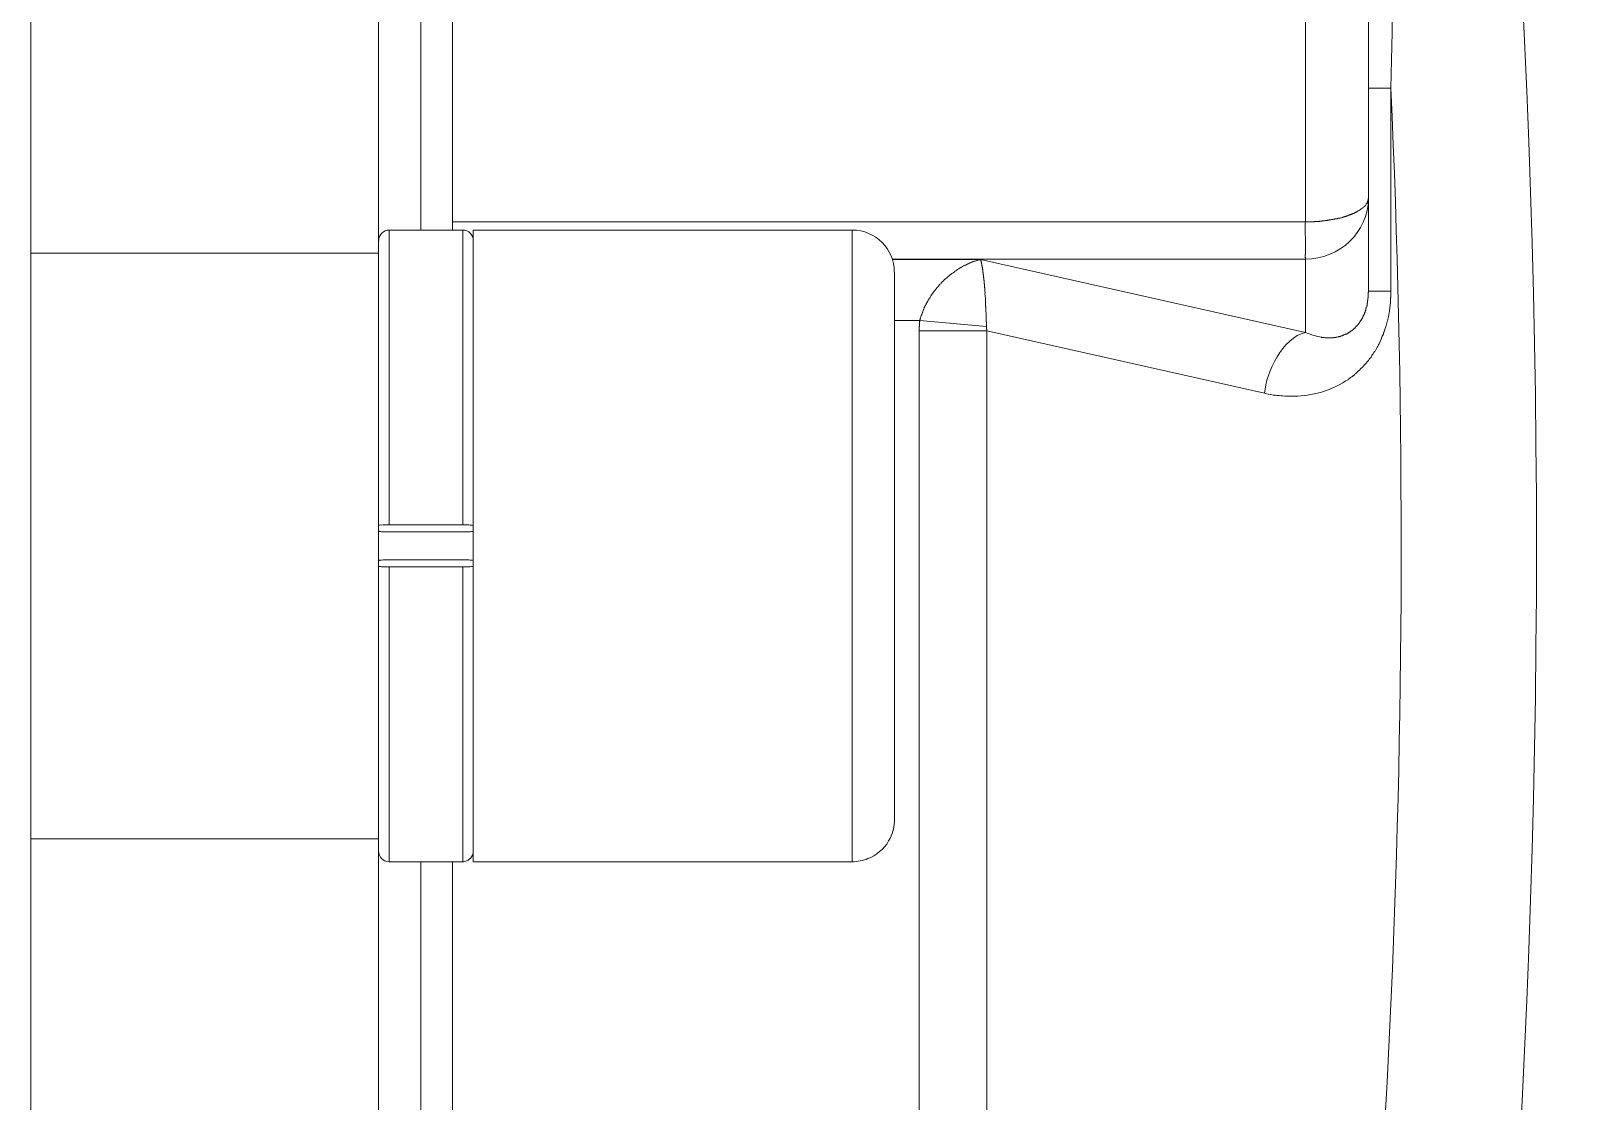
# Model space of a CAD drawing. Header units: millimetres. Extents: x -1838618 to -1600818, y -1770412 to -1553248.
# Drawn here: x -1791919.7 to -1791846.3, y -1686201.6 to -1686150.7 of the extents above; entities that cross this region are included whole.
import ezdxf

# ---------------------------------------------------------------- set-up
doc = ezdxf.new("R2010")
doc.units = ezdxf.units.MM
doc.header["$LTSCALE"] = 100
doc.layers.add('412equipment', color=6, linetype='Continuous')
doc.layers.add('_____1', color=160, linetype='Continuous')

# ---------------------------------------------------------------- blocks, each defined once
blk = doc.blocks.new('A$C2A4D0462')
at = {"layer": '_____1', "color": 7, "lineweight": 0}
for p, q in [((35.9671, -40.9381), (35.9671, -38.192)), ((33.1671, -40.9643), (33.1671, -38.2261)), ((33.2674, -38.2261), (33.2674, -40.9643)), ((36.1671, -40.515), (36.2381, -40.515)), ((36.2381, -41.1572), (36.2381, -40.515)), ((35.9671, -40.9381), (33.2674, -40.9381)), ((33.0674, -40.9643), (33.0674, -41.8972)), ((33.3001, -40.9643), (33.0674, -40.9643)), ((33.3001, -41.8972), (33.3001, -40.9643)), ((33.3334, -42.9641), (33.3334, -40.9643)), ((33.3334, -40.9643), (34.5331, -40.9643)), ((34.5331, -42.9641), (34.5331, -40.9643)), ((31.9331, -41.0373), (33.0331, -41.0373)), ((34.6601, -41.0562), (35.9671, -41.0562)), ((34.6601, -41.0573), (34.9391, -41.0573)), ((35.9671, -41.2881), (34.9391, -41.0573)), ((35.9671, -41.0562), (35.9671, -41.2881)), ((34.6671, -41.0972), (34.6671, -42.8301)), ((34.7472, -41.2502), (34.6671, -41.2502)), ((34.7472, -41.2502), (34.9582, -41.2698)), ((34.9593, -44.4941), (34.9593, -41.2829)), ((34.9593, -41.2829), (35.8381, -41.481)), ((33.0674, -41.8972), (33.3001, -41.8972)), ((33.3001, -41.9192), (33.0674, -41.9192)), ((33.0674, -42.0081), (33.3001, -42.0081)), ((33.0674, -42.0302), (33.0674, -42.9641)), ((33.3001, -42.0302), (33.0674, -42.0302)), ((33.3001, -42.9641), (33.3001, -42.0302)), ((31.9331, -42.8911), (33.0331, -42.8911)), ((33.0674, -42.9641), (33.3001, -42.9641)), ((33.1671, -45.7013), (33.1671, -42.9641)), ((33.3334, -42.9641), (34.5331, -42.9641))]:
    blk.add_line(p, q, dxfattribs=at)
for points in [[(33.0331, -38.2323), (33.0331, -38.3739), (33.0331, -40.021), (33.0331, -41.0373), (33.0331, -42.8911), (33.0331, -43.906), (33.0331, -45.5531)], [(31.9331, -40.021), (31.9331, -41.0373), (31.9331, -42.8911), (31.9331, -43.906)], [(33.3001, -41.8972), (33.3192, -41.8972), (33.323, -41.8979), (33.3301, -41.8979), (33.3323, -41.8989), (33.3334, -41.8989)], [(33.3001, -42.0081), (33.3192, -42.0081), (33.323, -42.0091), (33.3301, -42.0091), (33.3323, -42.0102), (33.3334, -42.0102)], [(33.2674, -42.9641), (33.2674, -45.7013), (33.2674, -46.6573), (33.2674, -46.8719)]]:
    blk.add_lwpolyline(points, dxfattribs=at)
for points in [[(36.3132, -47.0641), (36.8272, -43.6873), (36.8272, -40.2401), (36.3132, -36.8632)], [(36.2381, -40.515), (36.2553, -39.5676), (36.292, -38.6212), (36.3411, -37.6752)], [(36.2381, -40.515), (36.3239, -42.435), (36.2381, -44.3539), (35.9883, -46.259)], [(36.1671, -40.8623), (36.1647, -40.9732), (36.0765, -41.0549), (35.9671, -41.0562)], [(33.0674, -40.9643), (33.049, -40.9643), (33.0342, -40.9791), (33.0342, -40.997)], [(33.3334, -40.997), (33.3334, -40.9791), (33.3186, -40.9643), (33.3001, -40.9643)], [(34.6661, -41.0972), (34.6661, -41.0239), (34.6065, -40.9643), (34.5331, -40.9643)], [(36.2381, -41.1572), (36.2145, -41.1572), (36.1909, -41.1572), (36.1671, -41.1572)], [(34.9593, -41.2829), (34.888, -41.2829), (34.8165, -41.2829), (34.7452, -41.2829)], [(35.9671, -41.2881), (35.8962, -41.3046), (35.8429, -41.4142), (35.8381, -41.481)], [(33.0331, -42.93), (33.0345, -42.95), (33.0473, -42.9624), (33.0674, -42.9641)]]:
    blk.add_open_spline(points, degree=3, dxfattribs=at)
for points, knots in [([(36.1671, -41.1572), (36.1671, -41.1572), (36.1671, -40.515), (36.1671, -40.515), (36.1671, -39.5745), (36.1671, -38.6336), (36.1671, -37.6931)], [0, 0, 0, 0, 1, 1, 1, 2, 2, 2, 2]), ([(36.1671, -40.8623), (36.1671, -40.8623), (36.1671, -40.864), (36.1671, -40.864), (36.1671, -40.864), (36.1661, -40.864), (36.1661, -40.864), (36.1661, -40.8661), (36.1661, -40.8681), (36.1661, -40.8699), (36.1661, -40.8699), (36.1651, -40.8709), (36.1651, -40.8709), (36.1651, -40.8709), (36.1651, -40.873), (36.1651, -40.873), (36.1651, -40.873), (36.1644, -40.874), (36.1644, -40.874), (36.1644, -40.874), (36.1644, -40.8761), (36.1644, -40.8761), (36.1644, -40.8761), (36.1633, -40.8761), (36.1633, -40.8761), (36.1633, -40.8761), (36.1633, -40.8771), (36.1633, -40.8771), (36.1633, -40.8771), (36.1623, -40.8781), (36.1623, -40.8781), (36.1623, -40.8781), (36.1623, -40.8792), (36.1623, -40.8792), (36.1623, -40.8792), (36.1601, -40.8812), (36.1601, -40.8812), (36.1601, -40.8812), (36.1601, -40.8819), (36.1601, -40.8819), (36.1601, -40.8819), (36.1583, -40.884), (36.1583, -40.884), (36.1583, -40.884), (36.1583, -40.885), (36.1583, -40.885), (36.1583, -40.885), (36.1573, -40.885), (36.1573, -40.885), (36.1573, -40.885), (36.1573, -40.886), (36.1573, -40.886), (36.1573, -40.886), (36.1563, -40.886), (36.1563, -40.886), (36.1563, -40.886), (36.1563, -40.8871), (36.1563, -40.8871), (36.1563, -40.8871), (36.1552, -40.8881), (36.1552, -40.8881), (36.1552, -40.8881), (36.1542, -40.8888), (36.1542, -40.8888), (36.1542, -40.8888), (36.153, -40.8902), (36.153, -40.8902), (36.153, -40.8902), (36.1513, -40.8922), (36.1513, -40.8922), (36.1513, -40.8922), (36.1502, -40.8922), (36.1502, -40.8922), (36.1502, -40.8922), (36.1502, -40.8933), (36.1502, -40.8933), (36.1502, -40.8933), (36.1492, -40.8933), (36.1492, -40.8933), (36.1492, -40.8933), (36.1482, -40.894), (36.1482, -40.894), (36.1482, -40.894), (36.1482, -40.895), (36.1482, -40.895), (36.1482, -40.895), (36.1471, -40.895), (36.1471, -40.895), (36.1471, -40.895), (36.1465, -40.896), (36.1465, -40.896), (36.1465, -40.896), (36.1453, -40.8971), (36.1453, -40.8971), (36.1453, -40.8971), (36.1442, -40.8971), (36.1442, -40.8971), (36.1442, -40.8971), (36.1432, -40.8981), (36.1432, -40.8981), (36.1418, -40.8995), (36.1401, -40.9005), (36.1382, -40.9009), (36.1382, -40.9009), (36.1382, -40.9019), (36.1382, -40.9019), (36.1358, -40.9022), (36.1337, -40.905), (36.1311, -40.9053), (36.1311, -40.9053), (36.1301, -40.9064), (36.1301, -40.9064), (36.1301, -40.9064), (36.1291, -40.9064), (36.1291, -40.9064), (36.1291, -40.9064), (36.128, -40.9071), (36.128, -40.9071), (36.128, -40.9071), (36.1273, -40.9071), (36.1273, -40.9071), (36.1273, -40.9071), (36.1263, -40.9081), (36.1263, -40.9081), (36.1263, -40.9081), (36.1253, -40.9081), (36.1253, -40.9081), (36.1253, -40.9081), (36.1242, -40.9091), (36.1242, -40.9091), (36.1242, -40.9091), (36.123, -40.9091), (36.123, -40.9091), (36.123, -40.9091), (36.122, -40.9102), (36.122, -40.9102), (36.122, -40.9102), (36.1213, -40.9102), (36.1213, -40.9102), (36.1213, -40.9102), (36.1203, -40.9112), (36.1203, -40.9112), (36.1203, -40.9112), (36.1192, -40.9112), (36.1192, -40.9112), (36.1192, -40.9112), (36.1182, -40.9122), (36.1182, -40.9122), (36.1182, -40.9122), (36.1172, -40.9122), (36.1172, -40.9122), (36.1172, -40.9122), (36.116, -40.9129), (36.116, -40.9129), (36.116, -40.9129), (36.1153, -40.9129), (36.1153, -40.9129), (36.1153, -40.9129), (36.1142, -40.914), (36.1142, -40.914), (36.1142, -40.914), (36.1132, -40.914), (36.1132, -40.914), (36.1132, -40.914), (36.1122, -40.915), (36.1122, -40.915), (36.1122, -40.915), (36.1101, -40.915), (36.1101, -40.915), (36.1101, -40.915), (36.1094, -40.916), (36.1094, -40.916), (36.1094, -40.916), (36.1072, -40.916), (36.1072, -40.916), (36.1072, -40.916), (36.1062, -40.9171), (36.1062, -40.9171), (36.1062, -40.9171), (36.1041, -40.9171), (36.1041, -40.9171), (36.1041, -40.9171), (36.1034, -40.9181), (36.1034, -40.9181), (36.1034, -40.9181), (36.1024, -40.9181), (36.1024, -40.9181), (36.1024, -40.9181), (36.1012, -40.9188), (36.1012, -40.9188), (36.1012, -40.9188), (36.0981, -40.9188), (36.0981, -40.9188), (36.0981, -40.9188), (36.0974, -40.9202), (36.0974, -40.9202), (36.0974, -40.9202), (36.0963, -40.9202), (36.0963, -40.9202), (36.0963, -40.9202), (36.0953, -40.9212), (36.0953, -40.9212), (36.0953, -40.9212), (36.092, -40.9212), (36.092, -40.9212), (36.092, -40.9212), (36.0913, -40.9222), (36.0913, -40.9222), (36.0913, -40.9222), (36.0893, -40.9222), (36.0893, -40.9222), (36.0893, -40.9222), (36.0882, -40.9233), (36.0882, -40.9233), (36.0882, -40.9233), (36.086, -40.9233), (36.086, -40.9233), (36.086, -40.9233), (36.0843, -40.9243), (36.0843, -40.9243), (36.0843, -40.9243), (36.0832, -40.9243), (36.0832, -40.9243), (36.0832, -40.9243), (36.0812, -40.925), (36.0812, -40.925), (36.0812, -40.925), (36.0793, -40.925), (36.0793, -40.925), (36.0793, -40.925), (36.0772, -40.926), (36.0772, -40.926), (36.0772, -40.926), (36.0751, -40.926), (36.0751, -40.926), (36.0751, -40.926), (36.0734, -40.927), (36.0734, -40.927), (36.0734, -40.927), (36.0701, -40.927), (36.0701, -40.927), (36.0701, -40.927), (36.0691, -40.9281), (36.0691, -40.9281), (36.0691, -40.9281), (36.0664, -40.9281), (36.0664, -40.9281), (36.0664, -40.9281), (36.0653, -40.9291), (36.0653, -40.9291), (36.0653, -40.9291), (36.0603, -40.9291), (36.0603, -40.9291), (36.0603, -40.9291), (36.0593, -40.9301), (36.0593, -40.9301), (36.0593, -40.9301), (36.056, -40.9301), (36.056, -40.9301), (36.056, -40.9301), (36.0543, -40.9308), (36.0543, -40.9308), (36.0543, -40.9308), (36.05, -40.9308), (36.05, -40.9308), (36.05, -40.9308), (36.0483, -40.9319), (36.0483, -40.9319), (36.0483, -40.9319), (36.0441, -40.9319), (36.0441, -40.9319), (36.0441, -40.9319), (36.0422, -40.9329), (36.0422, -40.9329), (36.0345, -40.9326), (36.0398, -40.9346), (36.0304, -40.9343), (36.0304, -40.9343), (36.0281, -40.9353), (36.0281, -40.9353), (36.0281, -40.9353), (36.02, -40.9353), (36.02, -40.9353), (36.02, -40.9353), (36.019, -40.9363), (36.019, -40.9363), (36.019, -40.9363), (36.0173, -40.9363), (36.0173, -40.9363), (36.0078, -40.9357), (36.0126, -40.9374), (36.0064, -40.937), (36.0064, -40.937), (35.9961, -40.937), (35.9961, -40.937), (35.9961, -40.937), (35.995, -40.9381), (35.995, -40.9381), (35.995, -40.9381), (35.9933, -40.9381), (35.9933, -40.9381), (35.9844, -40.9381), (35.9759, -40.9381), (35.9671, -40.9381)], [0, 0, 0, 0, 1, 1, 1, 2, 2, 2, 3, 3, 3, 4, 4, 4, 5, 5, 5, 6, 6, 6, 7, 7, 7, 8, 8, 8, 9, 9, 9, 10, 10, 10, 11, 11, 11, 12, 12, 12, 13, 13, 13, 14, 14, 14, 15, 15, 15, 16, 16, 16, 17, 17, 17, 18, 18, 18, 19, 19, 19, 20, 20, 20, 21, 21, 21, 22, 22, 22, 23, 23, 23, 24, 24, 24, 25, 25, 25, 26, 26, 26, 27, 27, 27, 28, 28, 28, 29, 29, 29, 30, 30, 30, 31, 31, 31, 32, 32, 32, 33, 33, 33, 34, 34, 34, 35, 35, 35, 36, 36, 36, 37, 37, 37, 38, 38, 38, 39, 39, 39, 40, 40, 40, 41, 41, 41, 42, 42, 42, 43, 43, 43, 44, 44, 44, 45, 45, 45, 46, 46, 46, 47, 47, 47, 48, 48, 48, 49, 49, 49, 50, 50, 50, 51, 51, 51, 52, 52, 52, 53, 53, 53, 54, 54, 54, 55, 55, 55, 56, 56, 56, 57, 57, 57, 58, 58, 58, 59, 59, 59, 60, 60, 60, 61, 61, 61, 62, 62, 62, 63, 63, 63, 64, 64, 64, 65, 65, 65, 66, 66, 66, 67, 67, 67, 68, 68, 68, 69, 69, 69, 70, 70, 70, 71, 71, 71, 72, 72, 72, 73, 73, 73, 74, 74, 74, 75, 75, 75, 76, 76, 76, 77, 77, 77, 78, 78, 78, 79, 79, 79, 80, 80, 80, 81, 81, 81, 82, 82, 82, 83, 83, 83, 84, 84, 84, 85, 85, 85, 86, 86, 86, 87, 87, 87, 88, 88, 88, 89, 89, 89, 90, 90, 90, 91, 91, 91, 92, 92, 92, 93, 93, 93, 94, 94, 94, 95, 95, 95, 96, 96, 96, 97, 97, 97, 98, 98, 98, 99, 99, 99, 100, 100, 100, 101, 101, 101, 101]), ([(35.9671, -41.0562), (35.9671, -41.0562), (35.9671, -41.0521), (35.9671, -41.0521), (35.9671, -41.0521), (35.9661, -41.0511), (35.9661, -41.0511), (35.9661, -41.0511), (35.9661, -41.05), (35.9661, -41.05), (35.9661, -41.048), (35.9661, -41.0459), (35.9661, -41.0442), (35.9661, -41.0442), (35.9661, -41.0421), (35.9661, -41.0421), (35.9661, -41.0421), (35.9671, -41.0411), (35.9671, -41.0411), (35.9671, -41.0411), (35.9671, -41.0383), (35.9671, -41.0383), (35.9671, -41.0359), (35.9671, -41.0338), (35.9671, -41.0321), (35.9671, -41.0235), (35.9671, -41.0149), (35.9671, -41.0059), (35.9671, -41.0011), (35.9671, -40.9963), (35.9671, -40.9908), (35.9671, -40.9884), (35.9671, -40.9856), (35.9671, -40.9832), (35.9675, -40.9784), (35.9658, -40.9822), (35.9661, -40.9749), (35.9661, -40.9694), (35.9661, -40.9639), (35.9661, -40.9581), (35.9661, -40.955), (35.9661, -40.9522), (35.9661, -40.9491), (35.9658, -40.9391), (35.9675, -40.9481), (35.9671, -40.9381)], [0, 0, 0, 0, 1, 1, 1, 2, 2, 2, 3, 3, 3, 4, 4, 4, 5, 5, 5, 6, 6, 6, 7, 7, 7, 8, 8, 8, 9, 9, 9, 10, 10, 10, 11, 11, 11, 12, 12, 12, 13, 13, 13, 14, 14, 14, 15, 15, 15, 15]), ([(34.9391, -41.0573), (34.9391, -41.0573), (34.9381, -41.0573), (34.9381, -41.0573), (34.9381, -41.0573), (34.9364, -41.058), (34.9364, -41.058), (34.9364, -41.058), (34.9331, -41.058), (34.9331, -41.058), (34.9331, -41.058), (34.931, -41.059), (34.931, -41.059), (34.931, -41.059), (34.9303, -41.059), (34.9303, -41.059), (34.9303, -41.059), (34.9283, -41.06), (34.9283, -41.06), (34.9283, -41.06), (34.9272, -41.06), (34.9272, -41.06), (34.9272, -41.06), (34.925, -41.0611), (34.925, -41.0611), (34.925, -41.0611), (34.9243, -41.0611), (34.9243, -41.0611), (34.9243, -41.0611), (34.9222, -41.0621), (34.9222, -41.0621), (34.9222, -41.0621), (34.9202, -41.0621), (34.9202, -41.0621), (34.9202, -41.0621), (34.9191, -41.0631), (34.9191, -41.0631), (34.9191, -41.0631), (34.9172, -41.0638), (34.9172, -41.0638), (34.9172, -41.0638), (34.9162, -41.0638), (34.9162, -41.0638), (34.9162, -41.0638), (34.9141, -41.0648), (34.9141, -41.0648), (34.9141, -41.0648), (34.9124, -41.0648), (34.9124, -41.0648), (34.9124, -41.0648), (34.9112, -41.0662), (34.9112, -41.0662), (34.9112, -41.0662), (34.9092, -41.0673), (34.9092, -41.0673), (34.9092, -41.0673), (34.9081, -41.0673), (34.9081, -41.0673), (34.9081, -41.0673), (34.9064, -41.0683), (34.9064, -41.0683), (34.9064, -41.0683), (34.9054, -41.0693), (34.9054, -41.0693), (34.9054, -41.0693), (34.9031, -41.0693), (34.9031, -41.0693), (34.9031, -41.0693), (34.9011, -41.07), (34.9011, -41.07), (34.9011, -41.07), (34.9004, -41.0711), (34.9004, -41.0711), (34.9004, -41.0711), (34.8983, -41.0711), (34.8983, -41.0711), (34.8983, -41.0711), (34.8973, -41.0721), (34.8973, -41.0721), (34.8973, -41.0721), (34.895, -41.0731), (34.895, -41.0731), (34.895, -41.0731), (34.8943, -41.0742), (34.8943, -41.0742), (34.8943, -41.0742), (34.8923, -41.0742), (34.8923, -41.0742), (34.8923, -41.0742), (34.8902, -41.0752), (34.8902, -41.0752), (34.8902, -41.0752), (34.8892, -41.0759), (34.8892, -41.0759), (34.8892, -41.0759), (34.8873, -41.0769), (34.8873, -41.0769), (34.8873, -41.0769), (34.8862, -41.0779), (34.8862, -41.0779), (34.8862, -41.0779), (34.8842, -41.0779), (34.8842, -41.0779), (34.8842, -41.0779), (34.8831, -41.079), (34.8831, -41.079), (34.8831, -41.079), (34.8812, -41.08), (34.8812, -41.08), (34.8812, -41.08), (34.8802, -41.0814), (34.8802, -41.0814), (34.8802, -41.0814), (34.8781, -41.0821), (34.8781, -41.0821), (34.8781, -41.0821), (34.8771, -41.0831), (34.8771, -41.0831), (34.8771, -41.0831), (34.8754, -41.0841), (34.8754, -41.0841), (34.8754, -41.0841), (34.8742, -41.0841), (34.8742, -41.0841), (34.8721, -41.0848), (34.8683, -41.0883), (34.8661, -41.089), (34.8661, -41.089), (34.8651, -41.09), (34.8651, -41.09), (34.8651, -41.09), (34.8633, -41.091), (34.8633, -41.091), (34.8633, -41.091), (34.8623, -41.0921), (34.8623, -41.0921), (34.8623, -41.0921), (34.8613, -41.0931), (34.8613, -41.0931), (34.8613, -41.0931), (34.859, -41.0938), (34.859, -41.0938), (34.859, -41.0938), (34.858, -41.0948), (34.858, -41.0948), (34.858, -41.0948), (34.8563, -41.0962), (34.8563, -41.0962), (34.8563, -41.0962), (34.8552, -41.0972), (34.8552, -41.0972), (34.8552, -41.0972), (34.8532, -41.0983), (34.8532, -41.0983), (34.8532, -41.0983), (34.852, -41.0993), (34.852, -41.0993), (34.8502, -41.101), (34.8461, -41.1024), (34.8442, -41.1052), (34.8404, -41.1072), (34.8323, -41.1148), (34.8291, -41.1179), (34.8239, -41.1217), (34.8192, -41.1272), (34.8142, -41.132), (34.8142, -41.132), (34.8132, -41.1341), (34.8132, -41.1341), (34.8132, -41.1341), (34.8111, -41.1351), (34.8111, -41.1351), (34.8111, -41.1351), (34.8101, -41.1358), (34.8101, -41.1358), (34.8101, -41.1358), (34.8094, -41.1379), (34.8094, -41.1379), (34.8094, -41.1379), (34.8082, -41.1389), (34.8082, -41.1389), (34.8082, -41.1389), (34.8061, -41.1413), (34.8061, -41.1413), (34.8061, -41.1413), (34.8051, -41.1424), (34.8051, -41.1424), (34.8051, -41.1424), (34.8041, -41.1431), (34.8041, -41.1431), (34.8041, -41.1431), (34.8034, -41.1451), (34.8034, -41.1451), (34.8034, -41.1451), (34.8013, -41.1462), (34.8013, -41.1462), (34.798, -41.1517), (34.7924, -41.1565), (34.7893, -41.162), (34.7856, -41.1665), (34.7825, -41.1716), (34.7794, -41.1761), (34.7794, -41.1761), (34.7794, -41.1782), (34.7794, -41.1782), (34.7794, -41.1782), (34.7782, -41.1789), (34.7782, -41.1789), (34.7782, -41.1789), (34.7772, -41.1799), (34.7772, -41.1799), (34.7772, -41.1799), (34.7762, -41.182), (34.7762, -41.182), (34.7762, -41.182), (34.7751, -41.183), (34.7751, -41.183), (34.7751, -41.183), (34.7741, -41.1851), (34.7741, -41.1851), (34.7741, -41.1851), (34.7734, -41.1861), (34.7734, -41.1861), (34.7734, -41.1861), (34.7734, -41.1872), (34.7734, -41.1872), (34.7734, -41.1872), (34.7724, -41.1892), (34.7724, -41.1892), (34.7724, -41.1892), (34.7701, -41.1909), (34.7701, -41.1909), (34.7701, -41.1909), (34.7701, -41.193), (34.7701, -41.193), (34.7701, -41.193), (34.7691, -41.194), (34.7691, -41.194), (34.7691, -41.194), (34.7681, -41.1961), (34.7681, -41.1961), (34.7681, -41.1961), (34.7674, -41.1968), (34.7674, -41.1968), (34.7674, -41.1968), (34.7674, -41.1978), (34.7674, -41.1978), (34.7674, -41.1978), (34.7664, -41.2002), (34.7664, -41.2002), (34.7664, -41.2002), (34.7653, -41.2013), (34.7653, -41.2013), (34.7653, -41.2013), (34.7653, -41.203), (34.7653, -41.203), (34.7653, -41.203), (34.7631, -41.2051), (34.7631, -41.2051), (34.7631, -41.2051), (34.7631, -41.2071), (34.7631, -41.2071), (34.7631, -41.2071), (34.762, -41.2082), (34.762, -41.2082), (34.762, -41.2082), (34.761, -41.2089), (34.761, -41.2089), (34.761, -41.2089), (34.761, -41.2109), (34.761, -41.2109), (34.761, -41.2109), (34.7593, -41.2133), (34.7593, -41.2133), (34.7593, -41.2133), (34.7593, -41.2151), (34.7593, -41.2151), (34.7593, -41.2151), (34.7583, -41.2161), (34.7583, -41.2161), (34.7583, -41.2161), (34.7583, -41.2171), (34.7583, -41.2171), (34.7583, -41.2171), (34.7572, -41.2192), (34.7572, -41.2192), (34.7572, -41.2192), (34.7572, -41.2202), (34.7572, -41.2202), (34.7572, -41.2202), (34.756, -41.2219), (34.756, -41.2219), (34.756, -41.2219), (34.756, -41.223), (34.756, -41.223), (34.756, -41.223), (34.7553, -41.224), (34.7553, -41.224), (34.7553, -41.224), (34.7553, -41.2261), (34.7553, -41.2261), (34.7553, -41.2261), (34.7543, -41.2268), (34.7543, -41.2268), (34.7543, -41.2268), (34.7543, -41.2281), (34.7543, -41.2281), (34.7543, -41.2281), (34.7533, -41.2302), (34.7533, -41.2302), (34.7533, -41.2302), (34.7533, -41.2312), (34.7533, -41.2312), (34.7533, -41.2312), (34.7522, -41.2323), (34.7522, -41.2323), (34.7522, -41.2323), (34.7522, -41.234), (34.7522, -41.234), (34.7522, -41.234), (34.7512, -41.235), (34.7512, -41.235), (34.7512, -41.235), (34.7512, -41.2361), (34.7512, -41.2361), (34.7512, -41.2361), (34.7502, -41.2381), (34.7502, -41.2381), (34.7502, -41.2381), (34.7502, -41.2399), (34.7502, -41.2399), (34.7502, -41.2399), (34.7493, -41.2419), (34.7493, -41.2419), (34.7493, -41.2419), (34.7493, -41.2433), (34.7493, -41.2433), (34.7493, -41.2433), (34.7483, -41.2443), (34.7483, -41.2443), (34.7483, -41.2443), (34.7483, -41.2471), (34.7483, -41.2471), (34.7483, -41.2471), (34.7472, -41.2481), (34.7472, -41.2481), (34.7472, -41.2481), (34.7472, -41.2502), (34.7472, -41.2502)], [0, 0, 0, 0, 1, 1, 1, 2, 2, 2, 3, 3, 3, 4, 4, 4, 5, 5, 5, 6, 6, 6, 7, 7, 7, 8, 8, 8, 9, 9, 9, 10, 10, 10, 11, 11, 11, 12, 12, 12, 13, 13, 13, 14, 14, 14, 15, 15, 15, 16, 16, 16, 17, 17, 17, 18, 18, 18, 19, 19, 19, 20, 20, 20, 21, 21, 21, 22, 22, 22, 23, 23, 23, 24, 24, 24, 25, 25, 25, 26, 26, 26, 27, 27, 27, 28, 28, 28, 29, 29, 29, 30, 30, 30, 31, 31, 31, 32, 32, 32, 33, 33, 33, 34, 34, 34, 35, 35, 35, 36, 36, 36, 37, 37, 37, 38, 38, 38, 39, 39, 39, 40, 40, 40, 41, 41, 41, 42, 42, 42, 43, 43, 43, 44, 44, 44, 45, 45, 45, 46, 46, 46, 47, 47, 47, 48, 48, 48, 49, 49, 49, 50, 50, 50, 51, 51, 51, 52, 52, 52, 53, 53, 53, 54, 54, 54, 55, 55, 55, 56, 56, 56, 57, 57, 57, 58, 58, 58, 59, 59, 59, 60, 60, 60, 61, 61, 61, 62, 62, 62, 63, 63, 63, 64, 64, 64, 65, 65, 65, 66, 66, 66, 67, 67, 67, 68, 68, 68, 69, 69, 69, 70, 70, 70, 71, 71, 71, 72, 72, 72, 73, 73, 73, 74, 74, 74, 75, 75, 75, 76, 76, 76, 77, 77, 77, 78, 78, 78, 79, 79, 79, 80, 80, 80, 81, 81, 81, 82, 82, 82, 83, 83, 83, 84, 84, 84, 85, 85, 85, 86, 86, 86, 87, 87, 87, 88, 88, 88, 89, 89, 89, 90, 90, 90, 91, 91, 91, 92, 92, 92, 93, 93, 93, 94, 94, 94, 95, 95, 95, 96, 96, 96, 97, 97, 97, 98, 98, 98, 99, 99, 99, 100, 100, 100, 101, 101, 101, 102, 102, 102, 103, 103, 103, 104, 104, 104, 105, 105, 105, 106, 106, 106, 107, 107, 107, 108, 108, 108, 109, 109, 109, 110, 110, 110, 111, 111, 111, 112, 112, 112, 113, 113, 113, 114, 114, 114, 115, 115, 115, 116, 116, 116, 116]), ([(34.9582, -41.2698), (34.9582, -41.266), (34.9582, -41.2623), (34.9582, -41.2581), (34.9582, -41.2581), (34.9582, -41.255), (34.9582, -41.255), (34.9582, -41.255), (34.9572, -41.254), (34.9572, -41.254), (34.9572, -41.254), (34.9572, -41.2519), (34.9572, -41.2519), (34.9572, -41.2499), (34.9572, -41.2474), (34.9572, -41.245), (34.9572, -41.2405), (34.9572, -41.2364), (34.9572, -41.2323), (34.9569, -41.2261), (34.9558, -41.2257), (34.9562, -41.2182), (34.9562, -41.2182), (34.9562, -41.2061), (34.9562, -41.2061), (34.9562, -41.2061), (34.955, -41.2051), (34.955, -41.2051), (34.955, -41.2009), (34.955, -41.1965), (34.955, -41.192), (34.955, -41.192), (34.955, -41.1892), (34.955, -41.1892), (34.955, -41.1892), (34.9543, -41.1872), (34.9543, -41.1872), (34.9543, -41.1872), (34.9543, -41.1851), (34.9543, -41.1851), (34.9543, -41.1827), (34.9543, -41.1803), (34.9543, -41.1782), (34.9543, -41.1716), (34.9526, -41.171), (34.9532, -41.162), (34.9522, -41.1561), (34.9519, -41.1565), (34.9522, -41.1489), (34.9522, -41.1489), (34.9522, -41.1472), (34.9522, -41.1472), (34.9522, -41.1472), (34.9512, -41.1462), (34.9512, -41.1462), (34.9512, -41.1462), (34.9512, -41.1431), (34.9512, -41.1431), (34.9512, -41.1406), (34.9512, -41.1375), (34.9512, -41.1351), (34.9512, -41.1351), (34.9501, -41.1341), (34.9501, -41.1341), (34.9501, -41.1341), (34.9501, -41.1238), (34.9501, -41.1238), (34.9501, -41.1238), (34.9491, -41.1231), (34.9491, -41.1231), (34.9491, -41.121), (34.9491, -41.1189), (34.9491, -41.1172), (34.9491, -41.1172), (34.9491, -41.1151), (34.9491, -41.1151), (34.9491, -41.1151), (34.9484, -41.1141), (34.9484, -41.1141), (34.9484, -41.1141), (34.9484, -41.1069), (34.9484, -41.1069), (34.9484, -41.1069), (34.9472, -41.1058), (34.9472, -41.1058), (34.9472, -41.1041), (34.9472, -41.1021), (34.9472, -41.1), (34.9472, -41.1), (34.9472, -41.0993), (34.9472, -41.0993), (34.9472, -41.0993), (34.9462, -41.0983), (34.9462, -41.0983), (34.9462, -41.0983), (34.9462, -41.0962), (34.9462, -41.0962), (34.9462, -41.0938), (34.9462, -41.0921), (34.9462, -41.09), (34.9462, -41.09), (34.9452, -41.089), (34.9452, -41.089), (34.9452, -41.089), (34.9452, -41.0831), (34.9452, -41.0831), (34.9452, -41.0831), (34.9441, -41.0821), (34.9441, -41.0821), (34.9441, -41.0821), (34.9441, -41.0814), (34.9441, -41.0814), (34.9445, -41.0748), (34.9427, -41.0804), (34.9431, -41.0711), (34.9431, -41.0711), (34.9424, -41.0711), (34.9424, -41.0711), (34.9424, -41.0711), (34.9424, -41.0673), (34.9424, -41.0673), (34.9424, -41.0673), (34.9414, -41.0662), (34.9414, -41.0662), (34.9414, -41.0662), (34.9414, -41.0621), (34.9414, -41.0621), (34.9414, -41.0621), (34.9402, -41.0611), (34.9402, -41.0611), (34.9402, -41.0611), (34.9402, -41.058), (34.9402, -41.058), (34.9402, -41.058), (34.9391, -41.0573), (34.9391, -41.0573)], [0, 0, 0, 0, 1, 1, 1, 2, 2, 2, 3, 3, 3, 4, 4, 4, 5, 5, 5, 6, 6, 6, 7, 7, 7, 8, 8, 8, 9, 9, 9, 10, 10, 10, 11, 11, 11, 12, 12, 12, 13, 13, 13, 14, 14, 14, 15, 15, 15, 16, 16, 16, 17, 17, 17, 18, 18, 18, 19, 19, 19, 20, 20, 20, 21, 21, 21, 22, 22, 22, 23, 23, 23, 24, 24, 24, 25, 25, 25, 26, 26, 26, 27, 27, 27, 28, 28, 28, 29, 29, 29, 30, 30, 30, 31, 31, 31, 32, 32, 32, 33, 33, 33, 34, 34, 34, 35, 35, 35, 36, 36, 36, 37, 37, 37, 38, 38, 38, 39, 39, 39, 40, 40, 40, 41, 41, 41, 42, 42, 42, 43, 43, 43, 44, 44, 44, 45, 45, 45, 45]), ([(35.8381, -41.481), (35.8536, -41.4838), (35.8684, -41.4876), (35.8843, -41.4879), (35.8998, -41.4907), (35.916, -41.4896), (35.9322, -41.49), (35.9463, -41.4907), (35.9601, -41.4879), (35.9742, -41.4869), (35.9802, -41.4855), (35.9887, -41.4841), (35.995, -41.4831), (36.0021, -41.4817), (36.0085, -41.4793), (36.0152, -41.4783), (36.0405, -41.4703), (36.0621, -41.4614), (36.0853, -41.4479), (36.0906, -41.4445), (36.0956, -41.4411), (36.1012, -41.4383), (36.1012, -41.4383), (36.1034, -41.4373), (36.1034, -41.4373), (36.1034, -41.4373), (36.1051, -41.4352), (36.1051, -41.4352), (36.1051, -41.4352), (36.1062, -41.4342), (36.1062, -41.4342), (36.1062, -41.4342), (36.1082, -41.4328), (36.1082, -41.4328), (36.1082, -41.4328), (36.1101, -41.4311), (36.1101, -41.4311), (36.1101, -41.4311), (36.1122, -41.43), (36.1122, -41.43), (36.1122, -41.43), (36.1142, -41.429), (36.1142, -41.429), (36.1142, -41.429), (36.116, -41.4269), (36.116, -41.4269), (36.116, -41.4269), (36.1172, -41.4262), (36.1172, -41.4262), (36.1172, -41.4262), (36.1192, -41.4242), (36.1192, -41.4242), (36.1192, -41.4242), (36.1213, -41.4231), (36.1213, -41.4231), (36.1213, -41.4231), (36.123, -41.4221), (36.123, -41.4221), (36.123, -41.4221), (36.1242, -41.4204), (36.1242, -41.4204), (36.1242, -41.4204), (36.1263, -41.4193), (36.1263, -41.4193), (36.1263, -41.4193), (36.1291, -41.4159), (36.1291, -41.4159), (36.1337, -41.4121), (36.1378, -41.4087), (36.1422, -41.4038), (36.1502, -41.3963), (36.157, -41.3887), (36.1644, -41.3801), (36.1675, -41.377), (36.1711, -41.3694), (36.1752, -41.366), (36.1785, -41.3594), (36.1819, -41.3573), (36.1842, -41.3522), (36.1876, -41.3442), (36.1873, -41.3511), (36.1923, -41.3391), (36.1954, -41.3339), (36.1976, -41.3294), (36.2004, -41.3239), (36.2054, -41.317), (36.2095, -41.3015), (36.2142, -41.2933), (36.2148, -41.2891), (36.2176, -41.2833), (36.219, -41.2791), (36.2193, -41.275), (36.2233, -41.2671), (36.2243, -41.2623), (36.225, -41.2564), (36.2283, -41.2509), (36.2283, -41.245), (36.2283, -41.245), (36.2293, -41.2433), (36.2293, -41.2433), (36.2293, -41.2433), (36.2293, -41.2409), (36.2293, -41.2409), (36.2293, -41.2409), (36.2303, -41.2388), (36.2303, -41.2388), (36.2303, -41.2388), (36.2303, -41.2371), (36.2303, -41.2371), (36.2303, -41.2371), (36.231, -41.235), (36.231, -41.235), (36.231, -41.235), (36.231, -41.2302), (36.231, -41.2302), (36.231, -41.2302), (36.2321, -41.2281), (36.2321, -41.2281), (36.2331, -41.2178), (36.2367, -41.2033), (36.2364, -41.193), (36.2364, -41.193), (36.2371, -41.1903), (36.2371, -41.1903), (36.2371, -41.1903), (36.2371, -41.1789), (36.2371, -41.1789), (36.2371, -41.1789), (36.2381, -41.1772), (36.2381, -41.1772), (36.2381, -41.1772), (36.2381, -41.1751), (36.2381, -41.1751), (36.2381, -41.1692), (36.2381, -41.163), (36.2381, -41.1572)], [0, 0, 0, 0, 1, 1, 1, 2, 2, 2, 3, 3, 3, 4, 4, 4, 5, 5, 5, 6, 6, 6, 7, 7, 7, 8, 8, 8, 9, 9, 9, 10, 10, 10, 11, 11, 11, 12, 12, 12, 13, 13, 13, 14, 14, 14, 15, 15, 15, 16, 16, 16, 17, 17, 17, 18, 18, 18, 19, 19, 19, 20, 20, 20, 21, 21, 21, 22, 22, 22, 23, 23, 23, 24, 24, 24, 25, 25, 25, 26, 26, 26, 27, 27, 27, 28, 28, 28, 29, 29, 29, 30, 30, 30, 31, 31, 31, 32, 32, 32, 33, 33, 33, 34, 34, 34, 35, 35, 35, 36, 36, 36, 37, 37, 37, 38, 38, 38, 39, 39, 39, 40, 40, 40, 41, 41, 41, 42, 42, 42, 43, 43, 43, 44, 44, 44, 45, 45, 45, 45]), ([(36.1671, -41.1572), (36.1671, -41.1572), (36.1671, -41.161), (36.1671, -41.161), (36.1671, -41.161), (36.1661, -41.162), (36.1661, -41.162), (36.1661, -41.1637), (36.1661, -41.1654), (36.1661, -41.1668), (36.1661, -41.1706), (36.1661, -41.1737), (36.1661, -41.1772), (36.1661, -41.1772), (36.1661, -41.1782), (36.1661, -41.1782), (36.1661, -41.1782), (36.1651, -41.1789), (36.1651, -41.1789), (36.1651, -41.1789), (36.1651, -41.1861), (36.1651, -41.1861), (36.1651, -41.1861), (36.1644, -41.1872), (36.1644, -41.1872), (36.1644, -41.1892), (36.1644, -41.1909), (36.1644, -41.193), (36.1644, -41.193), (36.1644, -41.194), (36.1644, -41.194), (36.1644, -41.194), (36.1633, -41.1951), (36.1633, -41.1951), (36.1633, -41.1951), (36.1633, -41.1978), (36.1633, -41.1978), (36.1633, -41.1978), (36.1623, -41.1992), (36.1623, -41.1992), (36.1623, -41.1992), (36.1623, -41.203), (36.1623, -41.203), (36.1623, -41.203), (36.1613, -41.204), (36.1613, -41.204), (36.1613, -41.204), (36.1613, -41.2071), (36.1613, -41.2071), (36.1613, -41.2071), (36.1601, -41.2082), (36.1601, -41.2082), (36.1601, -41.2082), (36.1601, -41.2109), (36.1601, -41.2109), (36.1601, -41.2109), (36.159, -41.212), (36.159, -41.212), (36.159, -41.212), (36.159, -41.2144), (36.159, -41.2144), (36.159, -41.2144), (36.1583, -41.2151), (36.1583, -41.2151), (36.1583, -41.2151), (36.1583, -41.2182), (36.1583, -41.2182), (36.1583, -41.2182), (36.1573, -41.2192), (36.1573, -41.2192), (36.1573, -41.2192), (36.1573, -41.2202), (36.1573, -41.2202), (36.1573, -41.2202), (36.1563, -41.2209), (36.1563, -41.2209), (36.1563, -41.2209), (36.1563, -41.224), (36.1563, -41.224), (36.1563, -41.224), (36.1552, -41.225), (36.1552, -41.225), (36.1552, -41.225), (36.1552, -41.2261), (36.1552, -41.2261), (36.1552, -41.2261), (36.1542, -41.2268), (36.1542, -41.2268), (36.1542, -41.2268), (36.1542, -41.2292), (36.1542, -41.2292), (36.1542, -41.2292), (36.153, -41.2302), (36.153, -41.2302), (36.153, -41.2302), (36.153, -41.2312), (36.153, -41.2312), (36.153, -41.2312), (36.1523, -41.2323), (36.1523, -41.2323), (36.1523, -41.2323), (36.1523, -41.234), (36.1523, -41.234), (36.1523, -41.234), (36.1502, -41.2361), (36.1502, -41.2361), (36.1502, -41.2361), (36.1502, -41.2381), (36.1502, -41.2381), (36.1502, -41.2381), (36.1492, -41.2388), (36.1492, -41.2388), (36.1492, -41.2388), (36.1492, -41.2399), (36.1492, -41.2399), (36.1492, -41.2399), (36.1482, -41.2399), (36.1482, -41.2399), (36.1482, -41.2399), (36.1482, -41.2419), (36.1482, -41.2419), (36.1482, -41.2419), (36.1471, -41.2433), (36.1471, -41.2433), (36.1471, -41.2433), (36.1471, -41.2443), (36.1471, -41.2443), (36.1471, -41.2443), (36.1465, -41.2443), (36.1465, -41.2443), (36.1456, -41.2468), (36.1435, -41.2485), (36.1432, -41.2509), (36.1432, -41.2509), (36.1422, -41.2509), (36.1422, -41.2509), (36.1422, -41.2509), (36.1422, -41.2519), (36.1422, -41.2519), (36.1422, -41.2519), (36.1411, -41.253), (36.1411, -41.253), (36.1411, -41.253), (36.1411, -41.254), (36.1411, -41.254), (36.1411, -41.254), (36.1401, -41.255), (36.1401, -41.255), (36.1401, -41.255), (36.1382, -41.2567), (36.1382, -41.2567), (36.1382, -41.2567), (36.1382, -41.2581), (36.1382, -41.2581), (36.1382, -41.2581), (36.1372, -41.2581), (36.1372, -41.2581), (36.1372, -41.2581), (36.1372, -41.2592), (36.1372, -41.2592), (36.1372, -41.2592), (36.1361, -41.2602), (36.1361, -41.2602), (36.1361, -41.2602), (36.1361, -41.2612), (36.1361, -41.2612), (36.1361, -41.2612), (36.1351, -41.2612), (36.1351, -41.2612), (36.1351, -41.2612), (36.1341, -41.2623), (36.1341, -41.2623), (36.1341, -41.2623), (36.1341, -41.2629), (36.1341, -41.2629), (36.1341, -41.2629), (36.1334, -41.264), (36.1334, -41.264), (36.1334, -41.264), (36.1323, -41.265), (36.1323, -41.265), (36.1323, -41.265), (36.1311, -41.266), (36.1311, -41.266), (36.1311, -41.266), (36.1311, -41.2671), (36.1311, -41.2671), (36.1311, -41.2671), (36.1301, -41.2671), (36.1301, -41.2671), (36.1301, -41.2671), (36.1291, -41.2681), (36.1291, -41.2681), (36.1291, -41.2681), (36.1291, -41.2688), (36.1291, -41.2688), (36.1291, -41.2688), (36.128, -41.2688), (36.128, -41.2688), (36.128, -41.2688), (36.1273, -41.2698), (36.1273, -41.2698), (36.1273, -41.2698), (36.1273, -41.2709), (36.1273, -41.2709), (36.1273, -41.2709), (36.1263, -41.2722), (36.1263, -41.2722), (36.1263, -41.2722), (36.1253, -41.2722), (36.1253, -41.2722), (36.1253, -41.2722), (36.1253, -41.2733), (36.1253, -41.2733), (36.1253, -41.2733), (36.1242, -41.2743), (36.1242, -41.2743), (36.1242, -41.2743), (36.123, -41.2743), (36.123, -41.2743), (36.123, -41.2743), (36.122, -41.275), (36.122, -41.275), (36.122, -41.275), (36.122, -41.276), (36.122, -41.276), (36.122, -41.276), (36.1213, -41.2771), (36.1213, -41.2771), (36.1213, -41.2771), (36.1203, -41.2771), (36.1203, -41.2771), (36.1203, -41.2771), (36.1192, -41.2781), (36.1192, -41.2781), (36.1192, -41.2781), (36.1192, -41.2791), (36.1192, -41.2791), (36.1192, -41.2791), (36.1182, -41.2791), (36.1182, -41.2791), (36.1182, -41.2791), (36.1172, -41.2802), (36.1172, -41.2802), (36.1172, -41.2802), (36.116, -41.2812), (36.116, -41.2812), (36.116, -41.2812), (36.1153, -41.2812), (36.1153, -41.2812), (36.1153, -41.2812), (36.1142, -41.2819), (36.1142, -41.2819), (36.1142, -41.2819), (36.1142, -41.2829), (36.1142, -41.2829), (36.1122, -41.2833), (36.1108, -41.2843), (36.1094, -41.286), (36.1094, -41.286), (36.1082, -41.286), (36.1082, -41.286), (36.1082, -41.286), (36.1072, -41.2874), (36.1072, -41.2874), (36.1072, -41.2874), (36.1062, -41.2881), (36.1062, -41.2881), (36.1062, -41.2881), (36.1051, -41.2881), (36.1051, -41.2881), (36.1051, -41.2881), (36.1041, -41.2891), (36.1041, -41.2891), (36.1041, -41.2891), (36.1034, -41.2891), (36.1034, -41.2891), (36.1034, -41.2891), (36.1024, -41.2902), (36.1024, -41.2902), (36.1024, -41.2902), (36.1012, -41.2902), (36.1012, -41.2902), (36.1012, -41.2902), (36.1001, -41.2912), (36.1001, -41.2912), (36.1001, -41.2912), (36.0991, -41.2922), (36.0991, -41.2922), (36.0991, -41.2922), (36.0981, -41.2922), (36.0981, -41.2922), (36.0981, -41.2922), (36.0974, -41.2933), (36.0974, -41.2933), (36.0974, -41.2933), (36.0963, -41.2933), (36.0963, -41.2933), (36.0963, -41.2933), (36.0953, -41.2939), (36.0953, -41.2939), (36.0953, -41.2939), (36.0941, -41.2939), (36.0941, -41.2939), (36.0941, -41.2939), (36.0931, -41.295), (36.0931, -41.295), (36.0931, -41.295), (36.092, -41.295), (36.092, -41.295), (36.092, -41.295), (36.0903, -41.296), (36.0903, -41.296), (36.0903, -41.296), (36.0893, -41.296), (36.0893, -41.296), (36.0893, -41.296), (36.0882, -41.297), (36.0882, -41.297), (36.0882, -41.297), (36.087, -41.297), (36.087, -41.297), (36.087, -41.297), (36.086, -41.2981), (36.086, -41.2981), (36.086, -41.2981), (36.0843, -41.2981), (36.0843, -41.2981), (36.0843, -41.2981), (36.0832, -41.2991), (36.0832, -41.2991), (36.0832, -41.2991), (36.0812, -41.2991), (36.0812, -41.2991), (36.0812, -41.2991), (36.0793, -41.2998), (36.0793, -41.2998), (36.0793, -41.2998), (36.0782, -41.2998), (36.0782, -41.2998), (36.0782, -41.2998), (36.0772, -41.3008), (36.0772, -41.3008), (36.0772, -41.3008), (36.0741, -41.3008), (36.0741, -41.3008), (36.0741, -41.3008), (36.0734, -41.3022), (36.0734, -41.3022), (36.0734, -41.3022), (36.0701, -41.3022), (36.0701, -41.3022), (36.0701, -41.3022), (36.0681, -41.3032), (36.0681, -41.3032), (36.0681, -41.3032), (36.0674, -41.3032), (36.0674, -41.3032), (36.0596, -41.3029), (36.0684, -41.3046), (36.0583, -41.3043), (36.0529, -41.3039), (36.06, -41.3057), (36.05, -41.3053), (36.0469, -41.3053), (36.0433, -41.3053), (36.0402, -41.3053), (36.0367, -41.3053), (36.0328, -41.3053), (36.0293, -41.3053), (36.0293, -41.3053), (36.0271, -41.3043), (36.0271, -41.3043), (36.0271, -41.3043), (36.019, -41.3043), (36.019, -41.3043), (36.019, -41.3043), (36.0183, -41.3032), (36.0183, -41.3032), (36.0119, -41.3032), (35.9997, -41.2988), (35.9933, -41.2981), (35.987, -41.2946), (35.9735, -41.2915), (35.9671, -41.2881)], [0, 0, 0, 0, 1, 1, 1, 2, 2, 2, 3, 3, 3, 4, 4, 4, 5, 5, 5, 6, 6, 6, 7, 7, 7, 8, 8, 8, 9, 9, 9, 10, 10, 10, 11, 11, 11, 12, 12, 12, 13, 13, 13, 14, 14, 14, 15, 15, 15, 16, 16, 16, 17, 17, 17, 18, 18, 18, 19, 19, 19, 20, 20, 20, 21, 21, 21, 22, 22, 22, 23, 23, 23, 24, 24, 24, 25, 25, 25, 26, 26, 26, 27, 27, 27, 28, 28, 28, 29, 29, 29, 30, 30, 30, 31, 31, 31, 32, 32, 32, 33, 33, 33, 34, 34, 34, 35, 35, 35, 36, 36, 36, 37, 37, 37, 38, 38, 38, 39, 39, 39, 40, 40, 40, 41, 41, 41, 42, 42, 42, 43, 43, 43, 44, 44, 44, 45, 45, 45, 46, 46, 46, 47, 47, 47, 48, 48, 48, 49, 49, 49, 50, 50, 50, 51, 51, 51, 52, 52, 52, 53, 53, 53, 54, 54, 54, 55, 55, 55, 56, 56, 56, 57, 57, 57, 58, 58, 58, 59, 59, 59, 60, 60, 60, 61, 61, 61, 62, 62, 62, 63, 63, 63, 64, 64, 64, 65, 65, 65, 66, 66, 66, 67, 67, 67, 68, 68, 68, 69, 69, 69, 70, 70, 70, 71, 71, 71, 72, 72, 72, 73, 73, 73, 74, 74, 74, 75, 75, 75, 76, 76, 76, 77, 77, 77, 78, 78, 78, 79, 79, 79, 80, 80, 80, 81, 81, 81, 82, 82, 82, 83, 83, 83, 84, 84, 84, 85, 85, 85, 86, 86, 86, 87, 87, 87, 88, 88, 88, 89, 89, 89, 90, 90, 90, 91, 91, 91, 92, 92, 92, 93, 93, 93, 94, 94, 94, 95, 95, 95, 96, 96, 96, 97, 97, 97, 98, 98, 98, 99, 99, 99, 100, 100, 100, 101, 101, 101, 102, 102, 102, 103, 103, 103, 104, 104, 104, 105, 105, 105, 106, 106, 106, 107, 107, 107, 108, 108, 108, 109, 109, 109, 110, 110, 110, 111, 111, 111, 112, 112, 112, 113, 113, 113, 114, 114, 114, 115, 115, 115, 116, 116, 116, 117, 117, 117, 118, 118, 118, 119, 119, 119, 120, 120, 120, 121, 121, 121, 122, 122, 122, 123, 123, 123, 124, 124, 124, 125, 125, 125, 126, 126, 126, 127, 127, 127, 128, 128, 128, 128]), ([(34.7452, -44.4941), (34.7452, -44.4941), (34.7452, -41.2829), (34.7452, -41.2829), (34.7452, -41.2805), (34.7452, -41.2778), (34.7452, -41.275), (34.7452, -41.275), (34.7452, -41.2698), (34.7452, -41.2698), (34.7452, -41.2698), (34.7462, -41.2688), (34.7462, -41.2688), (34.7462, -41.2688), (34.7462, -41.2671), (34.7462, -41.2671), (34.7462, -41.2643), (34.7462, -41.2619), (34.7462, -41.2592), (34.7462, -41.2592), (34.7462, -41.254), (34.7462, -41.254), (34.7462, -41.254), (34.7472, -41.253), (34.7472, -41.253), (34.7472, -41.253), (34.7472, -41.2502), (34.7472, -41.2502)], [0, 0, 0, 0, 1, 1, 1, 2, 2, 2, 3, 3, 3, 4, 4, 4, 5, 5, 5, 6, 6, 6, 7, 7, 7, 8, 8, 8, 9, 9, 9, 9]), ([(34.9582, -41.2698), (34.9582, -41.2722), (34.9582, -41.2743), (34.9582, -41.276), (34.9582, -41.276), (34.9582, -41.2771), (34.9582, -41.2771), (34.9582, -41.2771), (34.9593, -41.2781), (34.9593, -41.2781), (34.9593, -41.2781), (34.9593, -41.2829), (34.9593, -41.2829)], [0, 0, 0, 0, 1, 1, 1, 2, 2, 2, 3, 3, 3, 4, 4, 4, 4]), ([(33.0331, -41.8989), (33.0366, -41.8993), (33.0366, -41.8972), (33.0433, -41.8979), (33.0479, -41.8962), (33.0614, -41.8975), (33.0674, -41.8972)], [0, 0, 0, 0, 1, 1, 1, 2, 2, 2, 2]), ([(33.0674, -41.9192), (33.0591, -41.9192), (33.051, -41.9192), (33.0433, -41.9192), (33.0433, -41.9192), (33.0392, -41.9179), (33.0392, -41.9179), (33.0392, -41.9179), (33.0352, -41.9179), (33.0352, -41.9179), (33.0352, -41.9179), (33.0342, -41.9168), (33.0342, -41.9168), (33.0342, -41.9168), (33.0331, -41.9168), (33.0331, -41.9168)], [0, 0, 0, 0, 1, 1, 1, 2, 2, 2, 3, 3, 3, 4, 4, 4, 5, 5, 5, 5]), ([(33.3334, -41.9168), (33.3334, -41.9168), (33.3323, -41.9179), (33.3323, -41.9179), (33.3323, -41.9179), (33.3273, -41.9179), (33.3273, -41.9179), (33.3273, -41.9179), (33.323, -41.9192), (33.323, -41.9192), (33.3156, -41.9192), (33.3079, -41.9192), (33.3001, -41.9192)], [0, 0, 0, 0, 1, 1, 1, 2, 2, 2, 3, 3, 3, 4, 4, 4, 4]), ([(33.0331, -42.0102), (33.0366, -42.0105), (33.0366, -42.0085), (33.0433, -42.0091), (33.0479, -42.0071), (33.0614, -42.0088), (33.0674, -42.0081)], [0, 0, 0, 0, 1, 1, 1, 2, 2, 2, 2]), ([(33.0674, -42.0302), (33.0591, -42.0302), (33.051, -42.0302), (33.0433, -42.0302), (33.0433, -42.0302), (33.0392, -42.0291), (33.0392, -42.0291), (33.0392, -42.0291), (33.0352, -42.0291), (33.0352, -42.0291), (33.0352, -42.0291), (33.0342, -42.0281), (33.0342, -42.0281), (33.0342, -42.0281), (33.0331, -42.0281), (33.0331, -42.0281)], [0, 0, 0, 0, 1, 1, 1, 2, 2, 2, 3, 3, 3, 4, 4, 4, 5, 5, 5, 5]), ([(33.3334, -42.0281), (33.3334, -42.0281), (33.3323, -42.0291), (33.3323, -42.0291), (33.3323, -42.0291), (33.3273, -42.0291), (33.3273, -42.0291), (33.3273, -42.0291), (33.323, -42.0302), (33.323, -42.0302), (33.3156, -42.0302), (33.3079, -42.0302), (33.3001, -42.0302)], [0, 0, 0, 0, 1, 1, 1, 2, 2, 2, 3, 3, 3, 4, 4, 4, 4]), ([(34.5331, -42.9641), (34.5472, -42.9631), (34.5698, -42.9603), (34.5822, -42.9541), (34.5822, -42.9541), (34.592, -42.9503), (34.592, -42.9503), (34.592, -42.9503), (34.6012, -42.9448), (34.6012, -42.9448), (34.6012, -42.9448), (34.6112, -42.939), (34.6112, -42.939), (34.6112, -42.939), (34.6192, -42.9317), (34.6192, -42.9317), (34.6192, -42.9317), (34.6273, -42.9252), (34.6273, -42.9252), (34.6273, -42.9252), (34.6284, -42.9252), (34.6284, -42.9252), (34.6284, -42.9252), (34.6284, -42.9242), (34.6284, -42.9242), (34.6284, -42.9242), (34.6422, -42.908), (34.6422, -42.908), (34.6422, -42.908), (34.6482, -42.898), (34.6482, -42.898), (34.6482, -42.898), (34.653, -42.8894), (34.653, -42.8894), (34.663, -42.8677), (34.6654, -42.8532), (34.6671, -42.8301)], [0, 0, 0, 0, 1, 1, 1, 2, 2, 2, 3, 3, 3, 4, 4, 4, 5, 5, 5, 6, 6, 6, 7, 7, 7, 8, 8, 8, 9, 9, 9, 10, 10, 10, 11, 11, 11, 12, 12, 12, 12]), ([(33.3001, -42.9641), (33.3044, -42.9638), (33.3086, -42.9631), (33.3122, -42.961), (33.3122, -42.961), (33.3142, -42.96), (33.3142, -42.96), (33.3142, -42.96), (33.3172, -42.959), (33.3172, -42.959), (33.3172, -42.959), (33.3192, -42.9569), (33.3192, -42.9569), (33.3192, -42.9569), (33.3213, -42.9562), (33.3213, -42.9562), (33.3213, -42.9562), (33.323, -42.9541), (33.323, -42.9541), (33.323, -42.9541), (33.3242, -42.9541), (33.3242, -42.9541), (33.3294, -42.9466), (33.3341, -42.9393), (33.3334, -42.93)], [0, 0, 0, 0, 1, 1, 1, 2, 2, 2, 3, 3, 3, 4, 4, 4, 5, 5, 5, 6, 6, 6, 7, 7, 7, 8, 8, 8, 8])]:
    blk.add_open_spline(points, degree=3, knots=knots, dxfattribs=at)
blk = doc.blocks.new('LOW PLATFOR')
at = {"layer": '412equipment', "linetype": 'Continuous', "lineweight": 0, "xscale": 15, "yscale": 15, "zscale": 15}
blk.add_blockref('A$C2A4D0462', (-26600.084, 0, 590), dxfattribs=at)

msp = doc.modelspace()

# ---------------------------------------------------------------- block references
at = {"layer": '412equipment', "color": 7}
msp.add_blockref('LOW PLATFOR', (-1765798.605, -1685545.743), dxfattribs=at)

doc.saveas('drawing.dxf')
